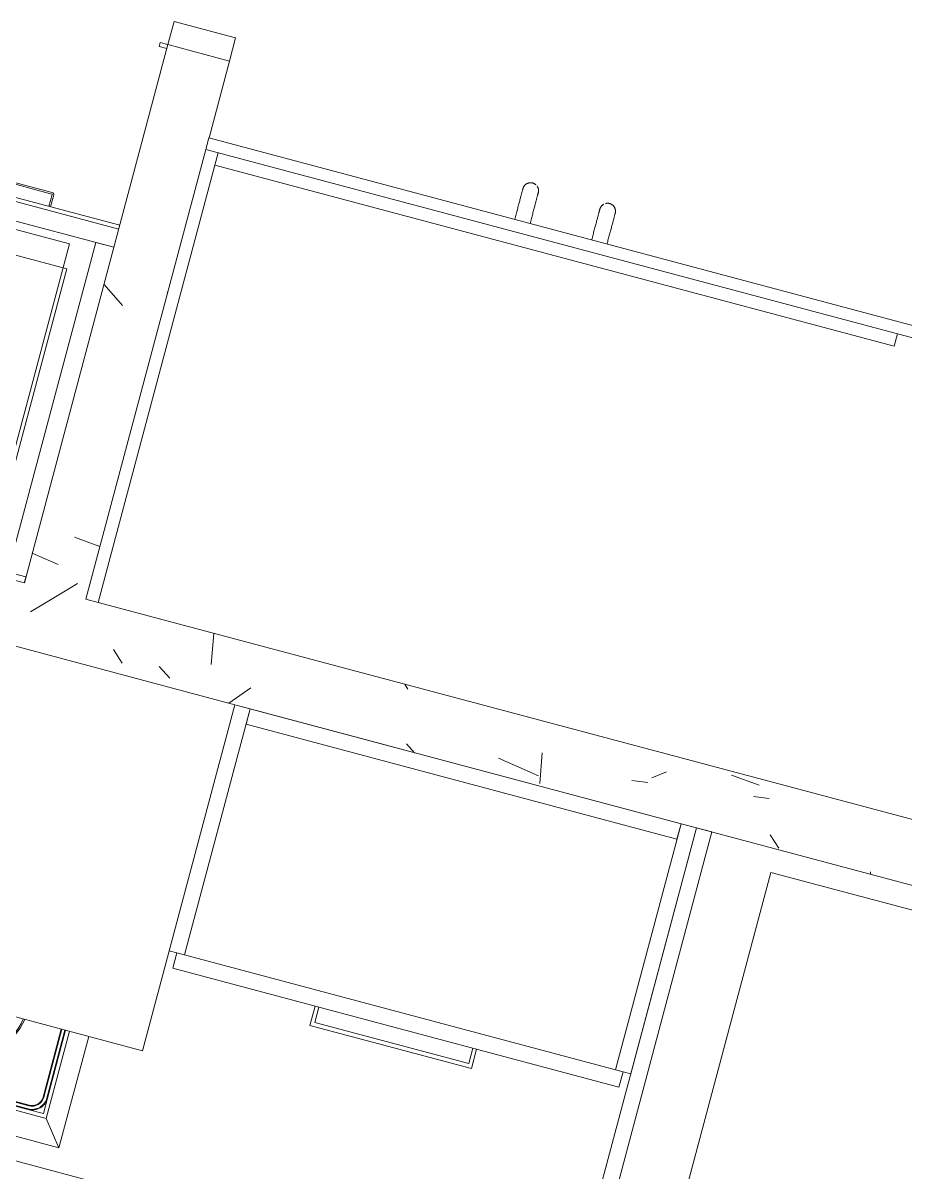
# Model space of a CAD drawing. Header units: metres. Extents: x 689715 to 690980, y 1005284 to 1006835.
# Drawn here: x 690826.187 to 690827.295, y 1005551.129 to 1005552.573 of the extents above; entities that cross this region are included whole.
import ezdxf

# ---------------------------------------------------------------- set-up
doc = ezdxf.new("R2010")
doc.units = ezdxf.units.M
doc.linetypes.add('HIDDEN', pattern=[0.375, 0.25, -0.125])
doc.linetypes.add('PHANTOM', pattern=[2.5, 1.25, -0.25, 0.25, -0.25, 0.25, -0.25])
doc.layers.add('0_NUMERO DE LOTE FASE V', color=3, linetype='Continuous')
for name, color, linetype, lineweight in [('Aparatos sanitarios', 8, 'Continuous', 13), ('Elementos de detalle', 7, 'Continuous', 13), ('Equipos especializados', 8, 'Continuous', 13), ('Líneas ocultas', 7, 'HIDDEN', 13), ('Modelos genéricos', 7, 'Continuous', 13), ('Muebles de obra', 8, 'Continuous', 13), ('Muros', 7, 'Continuous', 13), ('Patrón de corte', 7, 'Continuous', 13), ('Puertas', 7, 'Continuous', 13)]:
    doc.layers.add(name, color=color, linetype=linetype, lineweight=lineweight)
pattern_1 = [(140, (365.6615329065826, -24.78183759388048), (0.03836033982117162, 0.4377584771638401), [0.04599999999999998, -0.5029999999999997]), (85, (365.6615329065826, -24.78183759388048), (-0.4580987315439033, -0.08439521406967798), [0.037, -0.402]), (190.451, (365.6645329066087, -24.74583759397501), (-0.4199401312074266, 0.3526758939897785), [0.03899999999999999, -0.4269999999999999]), (136.184, (365.5395329066087, -24.78183759393869), (0.1004214988211119, 0.6506308650644553), [0.06899999999999996, -0.7539999999999996]), (186.636, (365.547532906523, -24.72783759376034), (-0.5938707988951817, 0.5701916118460519), [0.05799999999999999, -0.6409999999999997]), (81.18399999999997, (365.5395329066087, -24.78183759393869), (-0.5936975411065766, 0.5697220635397623), [0.055, -0.6039999999999999]), (111, (365.5705329065677, -24.72083759383531), (0.2457802302535768, 0.3642747293136031), [0.04599999999999999, -0.5029999999999998]), (55.99999999999997, (365.5705329065677, -24.72083759383531), (-0.4415777901075864, 0.1482769546615401), [0.03699999999999998, -0.4019999999999998]), (161.451, (365.5905329065863, -24.690837593982), (-0.1963072483374969, 0.512048302653334), [0.03899999999999999, -0.4269999999999999]), (127.5, (365.6615329065826, -24.78183759388048), (-0.2022933454275577, 0.007375797972208886), [0.02, -0.3769999999999999, 0.02, -0.3879999999999999, -0.4039999999999999]), (127.5, (365.6615329065826, -24.78183759388048), (-0.2022933454275577, 0.007375797972208886), [-0.8059999999999998, 0.02, -0.384]), (97.49999999999997, (365.6615329065826, -24.78183759388048), (-0.2399435114399267, 0.1600503399492727), [0.02, -0.2129999999999999, 0.02, -0.3679999999999999, -0.154]), (97.49999999999997, (365.6615329065826, -24.78183759388048), (-0.2399435114399267, 0.1600503399492727), [-0.6209999999999999, 0.02, -0.134]), (57.49999999999999, (365.6615329065826, -24.91783759393729), (0.01404568388630387, 0.325416223879766), [0.02, -0.132, 0.02, -0.4550000000000001, -0.6309999999999999]), (57.49999999999999, (365.6615329065826, -24.91783759393729), (0.01404568388630387, 0.325416223879766), [-0.6279999999999999, 0.02, -0.6109999999999999]), (47.49999999999995, (365.6615329065826, -24.97883759392425), (-0.0608186051078245, 0.3554815006055005), [0.02, -0.178, 0.02, -0.296, -0.4479999999999998]), (47.49999999999995, (365.6615329065826, -24.97883759392425), (-0.0608186051078245, 0.3554815006055005), [-0.5139999999999999, 0.02, -0.4279999999999999])]

# ---------------------------------------------------------------- blocks, each defined once
blk = doc.blocks.new('Refrigerator_parametric_8588 - Westinghouse 500x650x1370mm 2-V4-PLANO CLAVE _8 CASAS EN HILERA_ - Dependent 1')
at = {"layer": 'Equipos especializados'}
for p, q in [((0.2712431192603914, 0.4050000000000801), (0.2712431192603914, 0.3750000000000707)), ((0.3312431192603907, 0.3750000000000718), (0.3312431192603907, 0.4050000000000812)), ((0.3999999999999999, 0.3749999999999992), (-0.3999999999999999, 0.3749999999999992)), ((-0.4, 0.3749999999999992), (-0.4, -0.3249999999999941)), ((0.3999999999999999, -0.3249999999999941), (0.3999999999999999, 0.3749999999999992)), ((-0.4, -0.3249999999999941), (0.3999999999999999, -0.3249999999999941)), ((-0.3899999999999994, -0.3249999999999941), (-0.3899999999999994, -0.3329999999999972)), ((0.3899999999999998, -0.3329999999999972), (0.3899999999999998, -0.3249999999999941)), ((-0.4019999999999975, -0.3329999999999978), (-0.4019999999999975, -0.3599999999999976)), ((0.4019999999999975, -0.3329999999999978), (-0.4019999999999975, -0.3329999999999978)), ((0.4019999999999975, -0.3600000000000005), (0.4019999999999975, -0.3329999999999978))]:
    blk.add_line(p, q, dxfattribs=at)
at = {"layer": 'Equipos especializados', "flags": 128}
blk.add_lwpolyline([(-0.4019999999999975, -0.3599999999999975), (-0.3982557503066024, -0.3623161372531946), (-0.387092749513813, -0.3645891292516645), (-0.3687189432051898, -0.3667766344551419), (-0.3434766006276863, -0.3688379037806047), (-0.3118359388631749, -0.370734539680591), (-0.2743863635738973, -0.3724312114168569), (-0.2318254894901752, -0.3738963132051821), (-0.1849461451679221, -0.375102552971329), (-0.1346216040927357, -0.3760274607507476), (-0.0817893172471584, -0.3766538072615002), (-0.02743345017259764, -0.3769699248531843), (0.02743345017259744, -0.3769699248531845), (0.08178931724715814, -0.3766538072615008), (0.1346216040927356, -0.3760274607507486), (0.1849461451679219, -0.3751025529713303), (0.231825489490175, -0.3738963132051838), (0.2743863635738971, -0.372431211416859), (0.3118359388631747, -0.3707345396805933), (0.3434766006276861, -0.3688379037806072), (0.3687189432051898, -0.3667766344551446), (0.387092749513813, -0.3645891292516673), (0.3982557503066024, -0.3623161372531974), (0.4019999999999975, -0.3600000000000005)], dxfattribs=at)
blk = doc.blocks.new('PV_PUERTA CORREDERA - _70 x 2_18-1755670-PLANO CLAVE _8 CASAS EN HILERA_ - Dependent 1')
at = {"layer": 'Líneas ocultas', "color": 253}
for p, q in [((0.35, 0.09599999999999326), (0.35, 0.04499999999999325)), ((0.9899999999999999, 0.09599999999999326), (0.35, 0.09599999999999326)), ((0.9899999999999999, 0.09599999999999326), (0.9899999999999999, 0.04499999999999325)), ((0.9899999999999999, 0.04499999999999325), (0.35, 0.04499999999999325))]:
    blk.add_line(p, q, dxfattribs=at)
at = {"layer": 'Puertas', "color": 9, "lineweight": 9}
for p, q in [((-0.3550000000000032, 0.04999999999999662), (-0.3550000000000032, 0.03999999999999715)), ((-0.3500000000000032, 0.04999999999999662), (-0.3550000000000032, 0.04999999999999662)), ((-0.3500000000000032, 0.03999999999999716), (-0.3500000000000032, 0.04999999999999662)), ((0.3550000000000005, 0.04999999999999782), (0.3500000000000001, 0.04999999999999794)), ((0.3500000000000001, 0.04999999999999794), (0.3500000000000001, 0.03999999999999634)), ((0.3550000000000005, 0.03999999999999625), (0.3550000000000005, 0.04999999999999782)), ((-0.3200000000000047, 0.03999999999999669), (-0.3500000000000032, 0.03999999999999663)), ((-0.3200000000000046, -0.04000000000000329), (-0.3200000000000047, 0.03999999999999669)), ((0.3500000000000006, 0.03999999999999781), (0.3200000000000019, 0.03999999999999788)), ((0.3200000000000019, 0.03999999999999788), (0.3200000000000019, -0.04000000000000221)), ((-0.3500000000000031, -0.04000000000000336), (-0.3200000000000046, -0.04000000000000329)), ((0.3200000000000019, -0.04000000000000221), (0.3500000000000003, -0.04000000000000204))]:
    blk.add_line(p, q, dxfattribs=at)
blk = doc.blocks.new('PV_CLOSET - CLOSET DE 1_83-940808-PLANO CLAVE _8 CASAS EN HILERA_ - Dependent 1')
at = {"layer": 'Muebles de obra'}
for p, q in [((0.8990000000000112, -2.97788460557058e-15), (-0.8989999999999845, -2.97788460557058e-15)), ((0.8990000000000113, -0.5690000000000002), (0.8990000000000112, -2.97788460557058e-15)), ((0.01600000000000015, -0.569), (0.8990000000000322, -0.569)), ((0.01600000000000015, -0.5849999999999996), (0.01600000000000015, -0.569)), ((0.8990000000000322, -0.569), (0.8990000000000322, -0.5849999999999996)), ((-0.9150000000000001, -0.585), (0.914999999999998, -0.585)), ((0.9149999999999981, -0.585), (0.9149999999999981, -0.5999999999999999)), ((0.9149999999999981, -0.5999999999999999), (-0.915, -0.5999999999999999))]:
    blk.add_line(p, q, dxfattribs=at)
at = {"layer": 'Muebles de obra', "flags": 128}
for points in [[(0.3974999999999833, -0.6000000000000628), (0.3974999999999833, -0.6015995733675282), (0.3974999999999833, -0.60319658775883), (0.3974999999999833, -0.6047884882916194), (0.3974999999999833, -0.6063727282646325), (0.3974999999999833, -0.6079467732318657), (0.3974999999999833, -0.609508105057148), (0.3974999999999833, -0.6110542259426278), (0.3974999999999833, -0.6125826624247077), (0.3974999999999833, -0.6140909693310658), (0.3974999999999833, -0.6155767336924086), (0.3974999999999833, -0.6170375786027027), (0.3974999999999833, -0.618471167021722), (0.3974999999999833, -0.6198752055138125), (0.3974999999999833, -0.6212474479168981), (0.3974999999999833, -0.622585698935863), (0.3974999999999833, -0.623887817654559), (0.3974999999999833, -0.625151720960802), (0.3974999999999833, -0.6263753868789209), (0.3974999999999833, -0.6275568578044843), (0.3974999999999833, -0.628694243636044), (0.3974999999999833, -0.6297857247988964), (0.3974999999999833, -0.6308295551560222), (0.3974999999999833, -0.6318240648015178), (0.3974999999999833, -0.6327676627321026), (0.3974999999999833, -0.6336588393923782), (0.3974999999999833, -0.6344961690897964), (0.3974999999999833, -0.6352783122754604), (0.3974999999999833, -0.6360040176871232), (0.3974999999999833, -0.6366721243509336), (0.3974999999999833, -0.6372815634387512), (0.3974999999999833, -0.6378313599780437), (0.3974999999999833, -0.6383206344116314), (0.3974999999999833, -0.6387486040047926), (0.3974999999999833, -0.6391145840974751), (0.3974999999999833, -0.6394179891996002), (0.3974999999999833, -0.6396583339277296), (0.3974999999999833, -0.6398352337815677), (0.3974999999999833, -0.6399484057590854), (0.3974999999999833, -0.6399976688092616)], [(0.4174999999999831, -0.6400000000000624), (0.4174999999999831, -0.6399680042665018), (0.4174999999999831, -0.6398720682521675), (0.4174999999999831, -0.6397123454342171), (0.4174999999999831, -0.6394890913350877), (0.4174999999999831, -0.6392026631137118), (0.4174999999999831, -0.6388535189941438), (0.4174999999999831, -0.6384422175324934), (0.4174999999999831, -0.6379694167233604), (0.4174999999999831, -0.63743587294718), (0.4174999999999831, -0.6368424397601775), (0.4174999999999831, -0.6361900665288613), (0.4174999999999831, -0.6354797969112341), (0.4174999999999831, -0.6347127671871691), (0.4174999999999831, -0.6338902044405995), (0.4174999999999831, -0.633013424596449), (0.4174999999999831, -0.6320838303154344), (0.4174999999999831, -0.6311029087500999), (0.4174999999999831, -0.6300722291656988), (0.4174999999999831, -0.6289934404296976), (0.4174999999999831, -0.62786826837395), (0.4174999999999831, -0.6266985130337147), (0.4174999999999831, -0.6254860457680054), (0.4174999999999831, -0.6242328062658008), (0.4174999999999831, -0.6229407994429603), (0.4174999999999831, -0.6216120922347876), (0.4174999999999831, -0.6202488102893736), (0.4174999999999831, -0.6188531345670113), (0.4174999999999831, -0.6174272978511318), (0.4174999999999831, -0.6159735811763127), (0.4174999999999831, -0.61449431017913), (0.4174999999999831, -0.6129918513776145), (0.4174999999999831, -0.6114686083853409), (0.4174999999999831, -0.6099270180661577), (0.4174999999999831, -0.6083695466357195), (0.4174999999999831, -0.6067986857160725), (0.4174999999999831, -0.6052169483495881), (0.4174999999999831, -0.6036268649786352), (0.4174999999999831, -0.602030979397405), (0.4174999999999831, -0.6004318446823932), (0.4174999999999831, -0.6000000000000628)], [(0.4975000000000017, -0.6000000000000596), (0.4975000000000017, -0.601599573367525), (0.4975000000000017, -0.6031965877588268), (0.4975000000000017, -0.6047884882916161), (0.4975000000000017, -0.6063727282646304), (0.4975000000000017, -0.6079467732318625), (0.4975000000000017, -0.6095081050571448), (0.4975000000000017, -0.6110542259426246), (0.4975000000000017, -0.6125826624247055), (0.4975000000000017, -0.6140909693310637), (0.4975000000000017, -0.6155767336924054), (0.4975000000000017, -0.6170375786026995), (0.4975000000000017, -0.6184711670217188), (0.4975000000000017, -0.6198752055138091), (0.4975000000000017, -0.6212474479168948), (0.4975000000000017, -0.6225856989358619), (0.4975000000000017, -0.6238878176545558), (0.4975000000000017, -0.6251517209607987), (0.4975000000000017, -0.6263753868789188), (0.4975000000000017, -0.627556857804481), (0.4975000000000017, -0.6286942436360408), (0.4975000000000017, -0.6297857247988942), (0.4975000000000017, -0.630829555156019), (0.4975000000000017, -0.6318240648015145), (0.4975000000000017, -0.6327676627320994), (0.4975000000000017, -0.6336588393923761), (0.4975000000000017, -0.6344961690897931), (0.4975000000000017, -0.6352783122754583), (0.4975000000000017, -0.63600401768712), (0.4975000000000017, -0.6366721243509303), (0.4975000000000017, -0.6372815634387491), (0.4975000000000017, -0.6378313599780405), (0.4975000000000017, -0.6383206344116281), (0.4975000000000017, -0.6387486040047894), (0.4975000000000017, -0.6391145840974719), (0.4975000000000017, -0.6394179891995981), (0.4975000000000017, -0.6396583339277264), (0.4975000000000017, -0.6398352337815655), (0.4975000000000017, -0.6399484057590821), (0.4975000000000017, -0.6399976688092583)], [(0.5175000000000015, -0.6400000000000592), (0.5175000000000015, -0.6399680042664986), (0.5175000000000015, -0.6398720682521641), (0.5175000000000015, -0.6397123454342138), (0.5175000000000015, -0.6394890913350845), (0.5175000000000015, -0.6392026631137097), (0.5175000000000015, -0.6388535189941416), (0.5175000000000015, -0.6384422175324902), (0.5175000000000015, -0.6379694167233572), (0.5175000000000015, -0.6374358729471767), (0.5175000000000015, -0.6368424397601754), (0.5175000000000015, -0.6361900665288581), (0.5175000000000015, -0.6354797969112309), (0.5175000000000015, -0.6347127671871658), (0.5175000000000015, -0.6338902044405963), (0.5175000000000015, -0.6330134245964468), (0.5175000000000015, -0.6320838303154311), (0.5175000000000015, -0.6311029087500978), (0.5175000000000015, -0.6300722291656955), (0.5175000000000015, -0.6289934404296954), (0.5175000000000015, -0.6278682683739467), (0.5175000000000015, -0.6266985130337115), (0.5175000000000015, -0.6254860457680033), (0.5175000000000015, -0.6242328062657976), (0.5175000000000015, -0.6229407994429582), (0.5175000000000015, -0.6216120922347844), (0.5175000000000015, -0.6202488102893714), (0.5175000000000015, -0.6188531345670091), (0.5175000000000015, -0.6174272978511286), (0.5175000000000015, -0.6159735811763105), (0.5175000000000015, -0.6144943101791268), (0.5175000000000015, -0.6129918513776113), (0.5175000000000015, -0.6114686083853388), (0.5175000000000015, -0.6099270180661555), (0.5175000000000015, -0.6083695466357163), (0.5175000000000015, -0.6067986857160703), (0.5175000000000015, -0.6052169483495848), (0.5175000000000015, -0.603626864978633), (0.5175000000000015, -0.6020309793974029), (0.5175000000000015, -0.60043184468239), (0.5175000000000015, -0.6000000000000596)], [(0.3974999999999833, -0.6400000000000624), (0.3974999999999833, -0.6399680042665018), (0.3974999999999833, -0.6398720682521664), (0.3974999999999833, -0.6397123454342171), (0.3974999999999833, -0.6394890913350877), (0.3974999999999833, -0.6392026631137118), (0.3974999999999833, -0.6388535189941438), (0.3974999999999833, -0.6384422175324934), (0.3974999999999833, -0.6379694167233604)], [(0.41256220257231, -0.6486240422724958), (0.4122132836417197, -0.6488195780689121), (0.4118568244627491, -0.649001004421827), (0.4114933952940454, -0.6491680310877801), (0.4111235775447489, -0.6493203908597337), (0.4107479628443705, -0.6494578399945582), (0.4103671520963032, -0.6495801586029543), (0.4099817545165066, -0.6496871510012451), (0.4095923866588962, -0.6497786460244157), (0.4091996714289861, -0.6498544972999476), (0.4088042370873626, -0.6499145834819786), (0.4084067162446257, -0.6499588084454386), (0.4080077448493179, -0.6499871014398177), (0.4076079611705636, -0.6499994172023615), (0.4072080047769689, -0.649995736030478), (0.4068085155134401, -0.6499760638132532), (0.4064101324775837, -0.649940432022043), (0.4060134929972701, -0.6498888976601086), (0.4056192316110535, -0.6498215431714384), (0.4052279790530527, -0.6497384763088441), (0.4048403612438933, -0.649639829961586), (0.4044569982893838, -0.6495257619427779), (0.4040785034884733, -0.6493964547369155), (0.4037054823521002, -0.6492521152079445), (0.4033385316345114, -0.6490929742683189), (0.4029782383785736, -0.648919286509596), (0.4026251789766381, -0.6487313297951375), (0.4022799182484353, -0.6485294048155907), (0.401943008537477, -0.6483138346078486), (0.4016149888274297, -0.6480849640382572), (0.4012963838798559, -0.6478431592509061), (0.4009877033947086, -0.647588807081872), (0.4006894411949101, -0.6473223144403649), (0.4004020744363621, -0.6470441076577635), (0.4001260628445696, -0.646754631805574), (0.3998618479792048, -0.6464543499834068), (0.3996098525276865, -0.6461437425781185), (0.3993704796289832, -0.645823306495303), (0.3991441122286703, -0.6454935543643331), (0.3989311124662942, -0.6451550137182767), (0.3987318210960402, -0.644808226149949), (0.3985465569415891, -0.6444537464454808), (0.3983756163860629, -0.6440921416967819), (0.3982192728978897, -0.6437239903943123), (0.3980777765932963, -0.6433498815016215), (0.3979513538361855, -0.6429704135131314), (0.397840206876003, -0.6425861934966737), (0.3977445135241704, -0.642197836122313), (0.397664426869642, -0.641805962679005), (0.3976000750339777, -0.6414112000806609), (0.3975515609663886, -0.6410141798632284), (0.3975189622790326, -0.6406155371743611), (0.3975023311228537, -0.640215909757324), (0.3974999999999833, -0.6400000000000624)], [(0.4174999999999831, -0.6400000000000624), (0.4174920010665923, -0.6403998933419285), (0.4174680170630077, -0.6407991469397543), (0.4174280863585206, -0.6411971220729515), (0.4173722728337394, -0.6415931820662043), (0.4173006657783962, -0.6419866933080128), (0.4172133797485023, -0.6423770262643337), (0.4171105543830919, -0.6427635564857032), (0.4169923541808073, -0.6431456656062233), (0.4168589682367622, -0.6435227423328126), (0.4167106099400102, -0.6438941834231489), (0.4165475166321841, -0.6442593946507221), (0.4163699492277754, -0.644617791755477), (0.4161781917967584, -0.644968801378499), (0.4159725511101171, -0.6453118619792707), (0.4157533561490794, -0.6456464247340122), (0.4155209575788242, -0.6459719544136854), (0.4152757271874927, -0.6462879302402472), (0.41501805729139, -0.6465938467197773), (0.4147483601073913, -0.6468892144511672), (0.4144670670934547, -0.6471735609090569), (0.414174628258397, -0.6474464311997703)], [(0.4174999999999831, -0.6360040176871232), (0.4174999999999831, -0.6366721243509336), (0.4174999999999831, -0.6372815634387512), (0.4174999999999831, -0.6378313599780437), (0.4174999999999831, -0.6383206344116303), (0.4174999999999831, -0.6387486040047926), (0.4174999999999831, -0.6391145840974751), (0.4174999999999831, -0.6394179891996002), (0.4174999999999831, -0.6396583339277296), (0.4174999999999831, -0.6398352337815677), (0.4174999999999831, -0.6399484057590854), (0.4174999999999831, -0.6399976688092616)], [(0.4975000000000017, -0.6400000000000592), (0.4975000000000017, -0.6399680042664986), (0.4975000000000017, -0.6398720682521631), (0.4975000000000017, -0.6397123454342138), (0.4975000000000017, -0.6394890913350845), (0.4975000000000017, -0.6392026631137085), (0.4975000000000017, -0.6388535189941406), (0.4975000000000017, -0.6384422175324902), (0.4975000000000017, -0.6379694167233572), (0.4975000000000017, -0.6374358729471767), (0.4975000000000017, -0.6368424397601754), (0.4975000000000017, -0.636190066528857)], [(0.5009877033947248, -0.6475888070818688), (0.5006894411949306, -0.6473223144403616), (0.5004020744363805, -0.6470441076577614), (0.5001260628445902, -0.6467546318055708), (0.4998618479792232, -0.6464543499834036), (0.4996098525277072, -0.6461437425781162), (0.4993704796290038, -0.6458233064953008), (0.4991441122286865, -0.6454935543643299), (0.4989311124663126, -0.6451550137182744), (0.4987318210960586, -0.6448082261499457), (0.4985465569416075, -0.6444537464454776), (0.4983756163860814, -0.6440921416967796), (0.4982192728979081, -0.64372399039431), (0.4980777765933147, -0.6433498815016182), (0.4979513538362061, -0.6429704135131281), (0.4978402068760214, -0.6425861934966705), (0.4977445135241888, -0.6421978361223109), (0.4976644268696604, -0.6418059626790017), (0.4976000750339961, -0.6414112000806577), (0.497551560966407, -0.6410141798632252), (0.497518962279051, -0.6406155371743579), (0.4975023311228721, -0.6402159097573208), (0.4975000000000017, -0.6400000000000592)], [(0.5175000000000015, -0.6400000000000592), (0.517492001066613, -0.6403998933419253), (0.5174680170630283, -0.6407991469397509), (0.5174280863585412, -0.6411971220729483), (0.5173722728337578, -0.6415931820662011), (0.5173006657784146, -0.6419866933080096), (0.5172133797485208, -0.6423770262643305), (0.5171105543831103, -0.6427635564857009), (0.5169923541808257, -0.6431456656062212), (0.5168589682367806, -0.6435227423328105), (0.5167106099400286, -0.6438941834231467), (0.5165475166322026, -0.6442593946507189), (0.516369949227796, -0.6446177917554737), (0.5161781917967789, -0.6449688013784958), (0.5159725511101355, -0.6453118619792675), (0.5157533561490979, -0.64564642473401), (0.5155209575788448, -0.6459719544136833), (0.5152757271875111, -0.646287930240244), (0.5150180572914106, -0.6465938467197739), (0.5147483601074098, -0.646889214451164), (0.5144670670934731, -0.6471735609090536), (0.5141746282584153, -0.6474464311997681), (0.5138715114419875, -0.647707388789049), (0.5135582015664358, -0.6479560162004229), (0.5132351998607252, -0.6481919156830689), (0.5129030230586823, -0.6484147098481385), (0.5125622025723306, -0.6486240422724926), (0.5122132836417381, -0.6488195780689089), (0.5118568244627696, -0.6490010044218237), (0.5114933952940638, -0.6491680310877769), (0.5111235775447673, -0.6493203908597316), (0.510747962844389, -0.649457839994555), (0.5103671520963217, -0.6495801586029522), (0.509981754516525, -0.6496871510012419), (0.5095923866589168, -0.6497786460244125), (0.5091996714290046, -0.6498544972999444), (0.5088042370873832, -0.6499145834819753), (0.5084067162446442, -0.6499588084454354), (0.5080077448493385, -0.6499871014398145), (0.5076079611705842, -0.6499994172023594), (0.5072080047769874, -0.6499957360304748), (0.5068085155134607, -0.6499760638132511), (0.5064101324776021, -0.6499404320220408), (0.5060134929972886, -0.6498888976601064), (0.5056192316110718, -0.649821543171435), (0.5052279790530712, -0.6497384763088409), (0.5048403612439117, -0.6496398299615839), (0.5044569982894022, -0.6495257619427758), (0.5040785034884917, -0.6493964547369123), (0.5037054823521208, -0.6492521152079411), (0.5033385316345298, -0.6490929742683168), (0.502978238378592, -0.6489192865095926), (0.5026251789766587, -0.6487313297951353)], [(0.5175000000000015, -0.6383206344116281), (0.5175000000000015, -0.6387486040047894), (0.5175000000000015, -0.6391145840974719), (0.5175000000000015, -0.6394179891995981), (0.5175000000000015, -0.6396583339277264), (0.5175000000000015, -0.6398352337815644), (0.5175000000000015, -0.6399484057590821), (0.5175000000000015, -0.6399976688092583)]]:
    blk.add_lwpolyline(points, dxfattribs=at)
blk = doc.blocks.new('EXTRACTOR COCINA - EXTRACTOR-1525636-PLANO CLAVE _8 CASAS EN HILERA_ - Dependent 1')
at = {"layer": 'Elementos de detalle'}
for p, q in [((-0.4500000610351563, -0.2270370330810547), (-0.4500000610351563, 0.2229629974365235)), ((-0.4500000610351563, 0.2229629974365235), (0.4500000000000001, 0.2229629974365235)), ((-0.04843149566650391, 0.2229629974365235), (-0.04842843246459961, 0.2270380554199219)), ((-0.03512816238403321, 0.2229629974365235), (-0.04843149566650391, 0.2229629974365235)), ((-0.04842843246459961, 0.2270380554199219), (-0.04738590240478516, 0.2270380554199219)), ((-0.04738590240478516, 0.2270380554199219), (-0.04633522033691406, 0.2270380554199219)), ((-0.04633522033691406, 0.2270380554199219), (-0.04442385864257813, 0.2270380554199219)), ((-0.04442385864257813, 0.2270380554199219), (-0.04307334899902344, 0.2270380554199219)), ((-0.04307334899902344, 0.2270380554199219), (-0.04132601165771484, 0.2270380554199219)), ((-0.04132601165771484, 0.2270380554199219), (-0.03940132141113282, 0.2270380554199219)), ((-0.03940132141113282, 0.2270380554199219), (-0.03818650817871094, 0.2270380554199219)), ((-0.03818650817871094, 0.2270380554199219), (-0.03715181350708008, 0.2270380554199219)), ((-0.03715181350708008, 0.2270380554199219), (-0.03520552825927735, 0.2270380554199219)), ((-0.03520552825927735, 0.2270380554199219), (-0.03512816238403321, 0.2229629974365235)), ((-0.0178673267364502, 0.2229629974365235), (-0.01782102584838867, 0.2270380554199219)), ((-0.004551395893096924, 0.2229629974365235), (-0.0178673267364502, 0.2229629974365235)), ((-0.01782102584838867, 0.2270380554199219), (-0.01631033325195312, 0.2270380554199219)), ((-0.01631033325195312, 0.2270380554199219), (-0.01493569469451904, 0.2270380554199219)), ((-0.01493569469451904, 0.2270380554199219), (-0.0137745943069458, 0.2270380554199219)), ((-0.0137745943069458, 0.2270380554199219), (-0.01247170639038086, 0.2270380554199219)), ((-0.01247170639038086, 0.2270380554199219), (-0.01144563102722168, 0.2270380554199219)), ((-0.01144563102722168, 0.2270380554199219), (-0.008809767723083495, 0.2270380554199219)), ((-0.008809767723083495, 0.2270380554199219), (-0.007056719779968262, 0.2270380554199219)), ((-0.007056719779968262, 0.2270380554199219), (-0.005690794944763183, 0.2270380554199219)), ((-0.005690794944763183, 0.2270380554199219), (-0.004671271800994874, 0.2270380554199219)), ((-0.004671271800994874, 0.2270380554199219), (-0.004551395893096924, 0.2229629974365235)), ((0.01270486831665039, 0.2229629974365235), (0.01271872997283936, 0.2270380554199219)), ((0.02601736450195313, 0.2229629974365235), (0.01270486831665039, 0.2229629974365235)), ((0.01271872997283936, 0.2270380554199219), (0.01438150024414063, 0.2270380554199219)), ((0.01438150024414063, 0.2270380554199219), (0.01593873882293701, 0.2270380554199219)), ((0.01593873882293701, 0.2270380554199219), (0.01718527603149414, 0.2270380554199219)), ((0.01718527603149414, 0.2270380554199219), (0.01851020812988281, 0.2270380554199219)), ((0.01851020812988281, 0.2270380554199219), (0.01982891273498535, 0.2270380554199219)), ((0.01982891273498535, 0.2270380554199219), (0.02106710815429687, 0.2270380554199219)), ((0.02106710815429687, 0.2270380554199219), (0.02219159317016602, 0.2270380554199219)), ((0.02219159317016602, 0.2270380554199219), (0.02327238845825196, 0.2270380554199219)), ((0.02327238845825196, 0.2270380554199219), (0.02469136619567871, 0.2270380554199219)), ((0.02469136619567871, 0.2270380554199219), (0.02601736450195313, 0.2270380554199219)), ((0.02601736450195313, 0.2270380554199219), (0.02601736450195313, 0.2229629974365235)), ((0.04327361297607422, 0.2229629974365235), (0.04355775451660156, 0.2270380554199219)), ((0.05658953094482422, 0.2229629974365235), (0.04327361297607422, 0.2229629974365235)), ((0.04355775451660156, 0.2270380554199219), (0.04470774078369141, 0.2270380554199219)), ((0.04470774078369141, 0.2270380554199219), (0.04612701034545898, 0.2270380554199219)), ((0.04612701034545898, 0.2270380554199219), (0.04722014617919922, 0.2270380554199219)), ((0.04722014617919922, 0.2270380554199219), (0.04880635452270508, 0.2270380554199219)), ((0.04880635452270508, 0.2270380554199219), (0.04982373809814453, 0.2270380554199219)), ((0.04982373809814453, 0.2270380554199219), (0.05119390487670899, 0.2270380554199219)), ((0.05119390487670899, 0.2270380554199219), (0.05249679183959961, 0.2270380554199219)), ((0.05249679183959961, 0.2270380554199219), (0.05365789413452149, 0.2270380554199219)), ((0.05365789413452149, 0.2270380554199219), (0.05503253173828125, 0.2270380554199219)), ((0.05503253173828125, 0.2270380554199219), (0.0563392333984375, 0.2270380554199219)), ((0.0563392333984375, 0.2270380554199219), (0.05658953094482422, 0.2229629974365235)), ((0.4500000000000001, 0.2229629974365235), (0.4500000000000001, -0.2270370330810547)), ((-0.1183758926391602, 0.01796341133117676), (-0.1163758926391602, 0.01996341133117676)), ((-0.1183758926391602, -0.2250369415283203), (-0.1183758926391602, 0.01796341133117676)), ((-0.1163758926391602, 0.01996341133117676), (0.1166241226196289, 0.01996341133117676)), ((0.1166241226196289, 0.01996341133117676), (0.1186241226196289, 0.01796341133117676)), ((0.1186241226196289, 0.01796341133117676), (0.1186241226196289, -0.2250369415283203)), ((0.4500000000000001, -0.2270370330810547), (-0.4500000610351563, -0.2270370330810547)), ((-0.1163758926391602, -0.2270369415283203), (-0.1183758926391602, -0.2250369415283203)), ((0.1166241226196289, -0.2270369415283203), (-0.1163758926391602, -0.2270369415283203)), ((0.1186241226196289, -0.2250369415283203), (0.1166241226196289, -0.2270369415283203))]:
    blk.add_line(p, q, dxfattribs=at)
blk = doc.blocks.new('ESTUFA EMPOTRADA - ESTUFA 4 FOGONES-1525655-PLANO CLAVE _8 CASAS EN HILERA_ - Dependent 1')
at = {"layer": 'Equipos especializados'}
for p, q in [((0.02499999999999979, -0.03151707682601486), (0, -2.842526214408281e-15)), ((0, -0.1449999694824151), (0, -2.842526214408281e-15)), ((0, -2.842526214408281e-15), (0.7599999999999995, -2.842526214408281e-15)), ((0.7599999999999992, -0.03151707682601486), (0.7599999999999995, -2.842526214408281e-15)), ((0.02499999999999979, -0.03151707682601486), (0.02499999999999979, -0.1449999694824144)), ((0.7599999999999992, -0.03151707682601486), (0.0249999999999996, -0.03151707682601486)), ((0.03000000000000035, -0.05651707682601764), (0.03000000000000035, -0.03651707682601473)), ((0.03000000000000035, -0.03651707682601473), (0.04999999999999904, -0.03651707682601473)), ((0.04999999999999966, -0.03651707682600848), (0.1491635667092119, -0.03651707682600784)), ((0.04999999999999966, -0.03733676722331823), (0.1491635667092119, -0.03733676722331759)), ((0.149163566709212, -0.04127843726589388), (0.04999999999999973, -0.04127843726589452)), ((0.149163566709212, -0.04209812766320222), (0.04999999999999973, -0.04209812766320286)), ((0.1491635667092116, -0.1270490727279313), (0.1491635667092117, -0.0365170768260148)), ((0.1491635667092117, -0.03651707682601479), (0.155836433290785, -0.03651707682601481)), ((0.155836433290785, -0.03651707682601481), (0.1558364332907848, -0.1270490727279313)), ((0.1558364332907852, -0.03651707682600779), (0.5491635667092123, -0.03651707682600525)), ((0.1558364332907852, -0.03733676722331754), (0.5491635667092123, -0.03733676722331501)), ((0.5491635667092123, -0.0412784372658913), (0.1558364332907852, -0.04127843726589383)), ((0.2687318833927042, -0.04209812766320145), (0.1558364332907852, -0.04209812766320218)), ((0.2683496554831581, -0.04127843726589532), (0.2683496554831583, -0.1449999694824155)), ((0.2687318833927035, -0.03924146158699184), (0.2712681166072963, -0.03924146158699184)), ((0.2687318833927035, -0.03924146158699184), (0.2687318833927037, -0.1449999694824155)), ((0.2712681166072963, -0.03924146158699184), (0.2712681166072965, -0.1449999694824155)), ((0.4328822279095454, -0.04209812766320039), (0.271268116607297, -0.04209812766320143)), ((0.2716503445168422, -0.04127843726589532), (0.2716503445168424, -0.1449999694824155)), ((0.4325000000000009, -0.04127843726589599), (0.4325000000000009, -0.142536832330174)), ((0.4328822279095463, -0.03924146158699252), (0.4354184611241391, -0.03924146158699252)), ((0.4328822279095463, -0.03924146158699252), (0.4328822279095463, -0.1427670493837492)), ((0.4354184611241391, -0.03924146158699252), (0.4354184611241391, -0.1442946305029313)), ((0.5491635667092123, -0.04209812766319964), (0.4354184611241382, -0.04209812766320038)), ((0.435800689033685, -0.04127843726589599), (0.435800689033685, -0.1445248475565085)), ((0.5491635667092138, -0.127049072727927), (0.5491635667092125, -0.03651707682601051)), ((0.5558364332907856, -0.03651707682601039), (0.5491635667092125, -0.0365170768260105)), ((0.5558364332907856, -0.03651707682601039), (0.5558364332907869, -0.1270490727279269)), ((0.5558364332907856, -0.03651707682600521), (0.649999999999997, -0.0365170768260046)), ((0.5558364332907856, -0.03733676722331496), (0.649999999999997, -0.03733676722331436)), ((0.649999999999997, -0.04127843726589064), (0.5558364332907856, -0.04127843726589125)), ((0.649999999999997, -0.04209812766319899), (0.5558364332907856, -0.0420981276631996)), ((0.6499999999999986, -0.03651707682601473), (0.6758279985846801, -0.03651707682601473)), ((0.6758279985846801, -0.03651707682601473), (0.6758279985846801, -0.1449999694824158)), ((0.7599999999999992, -0.1449999694824164), (0.7599999999999992, -0.03151707682601486)), ((0.03000000000000026, -0.1449999694824144), (0.02999999999999969, -0.05651707682601811)), ((0.03081969039730944, -0.05651707682601811), (0.03081969039731002, -0.1449999694824144)), ((0.03476136043988573, -0.05651707682601809), (0.0347613604398863, -0.1449999694824139)), ((0.03558105083719407, -0.05651707682601809), (0.03558105083719464, -0.1449999694824139)), ((0.6644189491628084, -0.1449999694824163), (0.6644189491628077, -0.05651707682600958)), ((0.6652386395601166, -0.1449999694824163), (0.665238639560116, -0.05651707682600958)), ((0.6691803096026924, -0.05651707682600954), (0.669180309602693, -0.1449999694824163)), ((0.6700000000000021, -0.05651707682600954), (0.6700000000000028, -0.1449999694824163)), ((0.6858493788409399, -0.1449999694824164), (0.6858493788409399, -0.04881598182297936)), ((0.6858493788409399, -0.04881598182297936), (0.7458279985846765, -0.04881598182297939)), ((0.7458279985846765, -0.04881598182297936), (0.7458279985846765, -0.1449999694824164)), ((0.1558364332907848, -0.1270490727279313), (0.1491635667092116, -0.1270490727279313)), ((0.5491635667092138, -0.127049072727927), (0.5558364332907869, -0.1270490727279269))]:
    blk.add_line(p, q, dxfattribs=at)
for centre, radius, start, end in [((0.04999999999999977, -0.05651707682601811), 0.02000000000000639, 90.00000000000058, 180.0000000000006), ((0.04999999999999977, -0.05651707682601811), 0.01918030960269031, 90.00000000000057, 180.0000000000007), ((0.04999999999999977, -0.05651707682601811), 0.01523863956011409, 90.0000000000002, 180.0000000000003), ((0.04999999999999977, -0.05651707682601811), 0.01441894916280569, 90.00000000000021, 180.0000000000002), ((0.6499999999999972, -0.05651707682600954), 0.02000000000000634, 3.88027671138549e-13, 90.00000000000057), ((0.6499999999999972, -0.05651707682600954), 0.01918030960269034, 4.420971007234288e-13, 90.0000000000006), ((0.6499999999999972, -0.05651707682600954), 0.01523863956011418, 0, 90), ((0.6499999999999972, -0.05651707682600954), 0.01441894916280573, 0, 90), ((0.1524999999999993, -0.1542414615870006), 0.06999999999999997, 92.80238153948001, 172.2377627202533), ((0.1524999999999993, -0.1542414615870006), 0.06820083693814637, 92.87630939106432, 172.03299205734), ((0.1524999999999993, -0.1542414615870006), 0.06820083693814641, 7.967007942658333, 87.1236906089393), ((0.1524999999999993, -0.1542414615870006), 0.06999999999999995, 7.762237279744988, 87.19761846052273), ((0.5524999999999998, -0.1542414615869994), 0.03999999999999992, 95.00464993617945, 166.137761843123), ((0.5524999999999998, -0.1542414615869994), 0.03999999999999992, 95.00464993617945, 166.137761843123), ((0.5524999999999998, -0.1542414615869994), 0.04000000000000001, 13.86223815687638, 84.99535006381994), ((0.5524999999999998, -0.1542414615869994), 0.03999999999999997, 19.99628988441768, 84.99535006381993), ((0.1524999999999993, -0.1542414615870006), 0.06999999999999994, 15.04179924439026, 22.49999999999978), ((0.5524999999999998, -0.1542414615869994), 0.03820083693814643, 95.24035632442624, 165.4848853920955), ((0.5524999999999998, -0.1542414615869994), 0.03820083693814641, 14.51511460790469, 84.75964367557377), ((0.7174999999999927, -0.1542414615869964), 0.01999999999999997, 29.99999999999934, 149.9999999999994)]:
    blk.add_arc(centre, radius, start, end, dxfattribs=at)
blk = doc.blocks.new('MUEBLE DE BAÑO L - TIPO 0_80 2-1878122-PLANO CLAVE _8 CASAS EN HILERA_ - Dependent 1')
at = {"layer": 'Muebles de obra'}
for p, q in [((-0.3764673926464001, -0.04731497722010621), (-0.3764673926463994, -0.4764673926475734)), ((-0.3999999999999941, -0.4764673926475725), (0.4000000000000059, -0.4764673926475712)), ((-0.3999999999999941, -0.4764673926475735), (-0.3764673926463994, -0.4764673926475734)), ((-0.3999999999999941, -0.5000000000009864), (0.400000000000006, -0.5000000000009851)), ((-0.3099999999999895, -0.5205000000009877), (-0.3099999999999896, -0.505000000000001)), ((-0.3079999999999894, -0.5205000000009877), (-0.3079999999999896, -0.505000000000001)), ((-0.0924999999999895, -0.5210000000009856), (-0.3074999999999895, -0.5210000000009877)), ((-0.3074999999999895, -0.5230000000009877), (-0.0924999999999895, -0.5230000000009857))]:
    blk.add_line(p, q, dxfattribs=at)
for radius in [0.002500000000000002, 0.0004999999999999449, 0.0004999999999999449]:
    blk.add_arc((-0.3074999999999895, -0.5205000000009877), radius, 180, 269.9999999999996, dxfattribs=at)
blk = doc.blocks.new('LAVAMANOS AMPHORA - PONTUS 60-1893574-PLANO CLAVE _8 CASAS EN HILERA_ - Dependent 1')
at = {"layer": 'Aparatos sanitarios', "color": 254}
for p, q in [((0.2500681819380901, 0.5050000000000012), (-0.5499318180619113, 0.5050000000000012)), ((-0.5499318180619113, 0.5050000000000012), (-0.5499318180619113, 0.04732962913143372)), ((-0.2451081989639602, 0.4661999999999999), (0.1950681819380908, 0.4661999999999999)), ((-0.2451081989639602, 0.1914665333505249), (-0.2451081989639602, 0.4661999999999999)), ((0.1950681819380908, 0.4661999999999999), (0.1950681819380908, 0.1914665333505249)), ((-0.2518527618041072, 0.15), (-0.2518527618041072, 0.4349999999999999)), ((-0.2518527618041072, 0.4349999999999999), (0.200068181938088, 0.4349999999999999)), ((0.2000681819380881, 0.4349999999999999), (0.2000681819380881, 0.15)), ((-0.04017973422658132, 0.2415312500000228), (-0.04017973422658161, 0.1552111950436068)), ((-0.009856208512938822, 0.2415312500000228), (-0.04017973422658132, 0.2415312500000228)), ((-0.0098562085129391, 0.155489813629578), (-0.009856208512938822, 0.2415312500000228)), ((-0.0313700085129405, 0.2161312500000072), (-0.03137000851294077, 0.1598805509014223)), ((-0.01867000851294083, 0.2161312500000072), (-0.0313700085129405, 0.2161312500000072)), ((-0.0186700085129411, 0.1598805509014221), (-0.01867000851294083, 0.2161312500000072)), ((-0.04017973422657088, 0.1914665333505249), (-0.2451081989639602, 0.1914665333505249)), ((0.1950681819380908, 0.1914665333505249), (-0.009856208512938607, 0.1914665333505249)), ((0.2000681819380881, 0.15), (-0.2518527618041072, 0.15)), ((0.2500000000000082, 0.04750000000004443), (-0.549931818061903, 0.04750000000004768)), ((-0.5499318180619086, 0.04249999999999535), (-0.5499318180619086, 0.04749999999998787)), ((0.2499999999999999, 0.04749999999998418), (0.2499999999999998, 0.04249999999999168)), ((-0.5499318180619087, 0.03999999999999339), (-0.5499318180619086, 0.04249999999999535)), ((0.2499999999999999, 0.04249999999999165), (0.2499999999999999, 0.03999999999998969))]:
    blk.add_line(p, q, dxfattribs=at)
for centre, radius, start, end in [((-0.02502000851293865, 0.2956400697932989), 0.02717799999999883, 359.9999999999992, 179.9999999999994), ((-0.02502000851293865, 0.2956400697932989), 0.02717799999999877, 179.9999999999997, 359.9999999999992), ((-0.02502000851293918, 0.131200000000016), 0.02937509999996871, 359.9999999999992, 179.9999999999994), ((-0.02502000851293718, 0.1311999999999978), 0.02937509999998627, 77.51585301925984, 102.4841469807401), ((-0.02502000851293918, 0.131200000000016), 0.02937509999996869, 179.9999999999997, 359.9999999999993)]:
    blk.add_arc(centre, radius, start, end, dxfattribs=at)
blk = doc.blocks.new('MUEBLES COCINA CASTILLA 2 - MUEBLES COCINA CASTILLA 2-1876569-PLANO CLAVE _8 CASAS EN HILERA_ - Dependent 1')
at = {"layer": 'Modelos genéricos', "color": 9, "lineweight": 9}
for p, q in [((0.07500000000000677, 1.900000000000001), (0.05500006103515991, 1.900000000000001)), ((0.6350000000000051, 1.900000000000001), (0.0750000000000046, 1.900000000000001)), ((0.0750000000000046, 1.900000000000001), (0.0750000000000046, 1.880000000000006)), ((0.07500000000000677, 1.580000000000005), (0.07500000000000677, 1.900000000000001)), ((0.6350000000000051, 1.880000000000006), (0.6350000000000051, 1.900000000000001)), ((0.6550000000000049, 1.900000000000001), (0.6350000000000061, 1.900000000000001)), ((0.6350000000000061, 1.900000000000001), (0.6350000000000061, 1.580000000000005)), ((0.6550000000000049, 1.580000000000005), (0.6550000000000049, 1.900000000000001)), ((0.6750000000000004, 1.900000000000001), (0.6550000000000006, 1.900000000000001)), ((0.6550000000000006, 1.900000000000001), (0.6550000000000006, 1.319999999999995)), ((0.6750000000000004, 1.319999999999995), (0.6750000000000004, 1.900000000000001)), ((0.0750000000000046, 1.880000000000006), (0.6350000000000051, 1.880000000000006)), ((0.05500006103515991, 1.580000000000005), (0.07500000000000677, 1.580000000000005)), ((0.645000000000005, 1.580000000000005), (0.0650000000000058, 1.580000000000005)), ((0.0650000000000058, 1.580000000000005), (0.0650000000000058, 1.559999999999992)), ((0.6350000000000061, 1.580000000000005), (0.6550000000000049, 1.580000000000005)), ((0.645000000000005, 1.559999999999992), (0.645000000000005, 1.580000000000005)), ((0.0650000000000058, 1.559999999999992), (0.645000000000005, 1.559999999999992))]:
    blk.add_line(p, q, dxfattribs=at)
at = {"layer": 'Modelos genéricos', "color": 253}
for p, q in [((0.2500000000000052, 1.559999999999999), (0.2500000000000052, 1.534999999999999)), ((0.2550000000000052, 1.539999999999999), (0.2550000000000052, 1.559999999999999)), ((0.4550000000000055, 1.559999999999999), (0.4550000000000055, 1.539999999999999)), ((0.4600000000000056, 1.534999999999999), (0.4600000000000056, 1.559999999999999)), ((0.2500000000000052, 1.534999999999999), (0.4600000000000056, 1.534999999999999)), ((0.4550000000000055, 1.539999999999999), (0.2550000000000052, 1.539999999999999)), ((-0.8449999999999998, 1.275), (0.6550000000000004, 1.275))]:
    blk.add_line(p, q, dxfattribs=at)
blk = doc.blocks.new('C TRANSFORMADA A B')
at = {"layer": 'Patrón de corte'}
h = blk.add_hatch(dxfattribs=at)
h.set_pattern_fill('HORMIGÓN', color=254, scale=0.9999999999999998, angle=90.00000000000001, style=0, pattern_type=2)
h.set_pattern_definition(pattern_1)
h.paths.add_polyline_path([(277.9638196658343, -14.04005156172207), (277.8838196659926, -14.04005156160565), (277.8838196659926, -17.25999999215128), (277.9638196656015, -17.25999999238411), (277.9638196660671, -14.17463837040123)], flags=0)
h = blk.add_hatch(dxfattribs=at)
h.set_pattern_fill('HORMIGÓN', color=254, scale=0.9999999999999998, angle=90.00000000000001, style=0, pattern_type=2)
h.set_pattern_definition(pattern_1)
h.paths.add_polyline_path([(277.8838196659926, -16.01115620910423), (277.8838196659926, -15.94999999238644), (277.183819666272, -15.94999999232823), (277.183819666272, -16.02999999240274), (277.8838196659926, -16.02999999228632)], flags=0)
h.paths.add_polyline_path([(276.4838196660858, -16.02999999222811), (276.4838196660858, -15.94999999215361), (274.863819665974, -15.94999999232823), (274.863819665974, -16.02999999234453), (275.4006504665595, -16.02999999222811)], flags=0)
at = {"layer": 'Muros', "color": 253}
for p, q in [((277.9638196660671, -15.73499993118457), (277.9638196658343, -14.04005156172207)), ((277.8838196659926, -15.93405139399692), (277.8838196659926, -15.94999999238644)), ((277.2837127435487, -15.94999999238644), (277.183819666272, -15.94999999232823)), ((277.183819666272, -15.94999999232823), (277.183819666272, -16.02999999240274)), ((277.8838196659926, -15.94999999238644), (277.2988196660299, -15.94999999221181)), ((277.183819666272, -16.02999999240274), (277.8838196659926, -16.02999999228632)), ((277.8838196659926, -16.02999999228632), (277.8838196659926, -17.21999999228865))]:
    blk.add_line(p, q, dxfattribs=at)
at = {"color": 254, "lineweight": 13}
for name, p, rotation in [('PV_CLOSET - CLOSET DE 1_83-940808-PLANO CLAVE _8 CASAS EN HILERA_ - Dependent 1', (277.8838196662255, -15.03505139396293), 269.9999999999999), ('MUEBLES COCINA CASTILLA 2 - MUEBLES COCINA CASTILLA 2-1876569-PLANO CLAVE _8 CASAS EN HILERA_ - Dependent 1', (279.863819665974, -15.78999999229563), 90.00000000000001), ('Refrigerator_parametric_8588 - Westinghouse 500x650x1370mm 2-V4-PLANO CLAVE _8 CASAS EN HILERA_ - Dependent 1', (278.3688196658622, -14.63005156163126), 90.00000000000001), ('EXTRACTOR COCINA - EXTRACTOR-1525636-PLANO CLAVE _8 CASAS EN HILERA_ - Dependent 1', (278.1908566991333, -16.18499999243068), 269.9999999999999), ('ESTUFA EMPOTRADA - ESTUFA 4 FOGONES-1525655-PLANO CLAVE _8 CASAS EN HILERA_ - Dependent 1', (278.5588196658064, -15.8049999923096), 269.9999999999999), ('PV_PUERTA CORREDERA - _70 x 2_18-1755670-PLANO CLAVE _8 CASAS EN HILERA_ - Dependent 1', (276.8338196661789, -15.98999999207444), 180), ('MUEBLE DE BAÑO L - TIPO 0_80 2-1878122-PLANO CLAVE _8 CASAS EN HILERA_ - Dependent 1', (277.9238196660299, -16.4299999923096), 269.9999999999999), ('LAVAMANOS AMPHORA - PONTUS 60-1893574-PLANO CLAVE _8 CASAS EN HILERA_ - Dependent 1', (277.9238196660299, -16.28006817412097), 90.00000000000001)]:
    blk.add_blockref(name, p, dxfattribs=dict(at, rotation=rotation))
blk = doc.blocks.new('CASTILLAS B BLOQUE 8')
blk.add_blockref('C TRANSFORMADA A B', (0, 5.820766091346741e-11))

msp = doc.modelspace()

# ---------------------------------------------------------------- block references
at = {"layer": '0_NUMERO DE LOTE FASE V', "linetype": 'PHANTOM', "rotation": 255.0660435229903}
msp.add_blockref('CASTILLAS B BLOQUE 8', (690913.2898141949, 1005816.236287741), dxfattribs=at)

doc.saveas('drawing.dxf')
